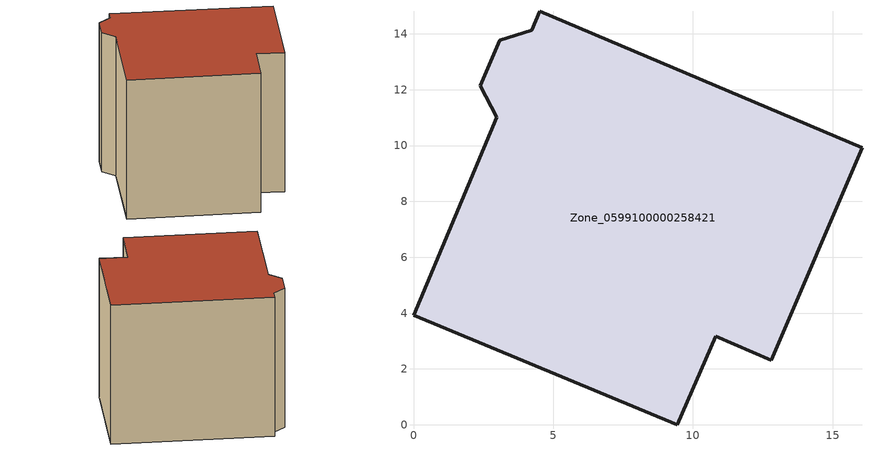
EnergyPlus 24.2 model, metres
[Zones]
Zone_0599100000258421
 floor ground (C_G): 9.44,0 0,3.92 2.98,11.02 2.4,12.14 3.08,13.76 4.24,14.13 4.51,14.81 16.05,9.92 12.8,2.32 10.81,3.17 z0
 wall outside (C_F): 2.4,12.14 2.98,11.02 0,3.92 9.44,0 10.81,3.17 12.8,2.32 16.05,9.92 4.51,14.81 4.24,14.13 3.08,13.76 2.4,12.14 z0:11.67
 roof outside (C_R): 10.81,3.17 12.8,2.32 16.05,9.92 4.51,14.81 4.24,14.13 3.08,13.76 2.4,12.14 2.98,11.02 0,3.92 9.44,0 z11.67
[BUILDING]
Pand.0599100000258421: North Axis=0; Terrain=City; Loads Convergence Tolerance Value=0.04; Temperature Convergence Tolerance Value=0.4; Solar Distribution=FullExterior; Maximum Number of Warmup Days=25; Minimum Number of Warmup Days=1
[Site:Location]
Rotterdam.The.Hague.AP_ZH_NLD Design_Conditions: Latitude=51.96; Longitude=4.45; Time Zone=1; Elevation=-4.5
[SITE:GROUNDTEMPERATURE:BUILDINGSURFACE]
18, 18, 18, 18, 18, 18, 18, 18, 18, 18, 18, 18
[MATERIAL] Thermal Absorptance=0.9; Solar Absorptance=0.7; Visible Absorptance=0.7
Name | Roughness | Thickness | Conductivity | Density | Specific Heat
G.TI.1946 | MediumSmooth | 0.15 | 1 | 540 | 1210
F.TI.1946 | Rough | 0.3 | 0.857143 | 1920 | 840
R.TI.1946 | MediumRough | 0.2 | 0.1 | 1500 | 1000
[CONSTRUCTION]
C_G: G.TI.1946
C_F: F.TI.1946
C_R: R.TI.1946
[ZONE]
Zone_0599100000258421: Type=1; Multiplier=1; Ceiling Height=Autocalculate; Volume=Autocalculate; Floor Area=autocalculate; Part of Total Floor Area=Yes
[ZONEINFILTRATION:DESIGNFLOWRATE]
Infil_Zone_0599100000258421: Zone or ZoneList or Space or SpaceList=Zone_0599100000258421; Schedule=AlwaysOn; Design Flow Rate Calculation Method=Flow/Area; Flow Rate per Floor Area=0.003; Constant Term Coefficient=1; Temperature Term Coefficient=0; Velocity Term Coefficient=0; Velocity Squared Term Coefficient=0
[HVACTEMPLATE:ZONE:IDEALLOADSAIRSYSTEM]
Zone_0599100000258421: Maximum Heating Supply Air Temperature=50; Minimum Cooling Supply Air Temperature=13; Maximum Heating Supply Air Humidity Ratio=0.0156; Minimum Cooling Supply Air Humidity Ratio=0.0077; Heating Limit=NoLimit; Cooling Limit=NoLimit; Dehumidification Control Type=ConstantSensibleHeatRatio; Cooling Sensible Heat Ratio=0.7; Dehumidification Setpoint=60; Humidification Control Type=None; Humidification Setpoint=30; Outdoor Air Method=None; Outdoor Air Flow Rate per Person=0.00944; Outdoor Air Flow Rate per Zone Floor Area=0; Outdoor Air Flow Rate per Zone=0; Demand Controlled Ventilation Type=None; Outdoor Air Economizer Type=NoEconomizer; Heat Recovery Type=None; Sensible Heat Recovery Effectiveness=0.7; Latent Heat Recovery Effectiveness=0.65
[ZONECONTROL:THERMOSTAT]
ThermostatControl_Zone_0599100000258421: Zone or ZoneList=Zone_0599100000258421; Control Type Schedule=DualSetpointControlType; Control 1=Thermostat_Zone_0599100000258421; Temperature Difference Between Cutout And Setpoint=0
[THERMOSTATSETPOINT:DUALSETPOINT]
Thermostat_Zone_0599100000258421: Heating Setpoint Temperature Schedule=HeatingSetpoint_Zone_0599100000258421; Cooling Setpoint Temperature Schedule=CoolingSetpoint_Zone_0599100000258421
[SCHEDULE:COMPACT]
HeatingSetpoint_Zone_0599100000258421: Through: 12/31, For: AllDays, Until: 24:00, 21
CoolingSetpoint_Zone_0599100000258421: Through: 12/31, For: AllDays, Until: 24:00, 24
DualSetpointControlType: Through: 12/31, For: AllDays, Until: 24:00, 4
AlwaysOn: Through: 12/31, For: AllDays, Until: 24:00, 1
